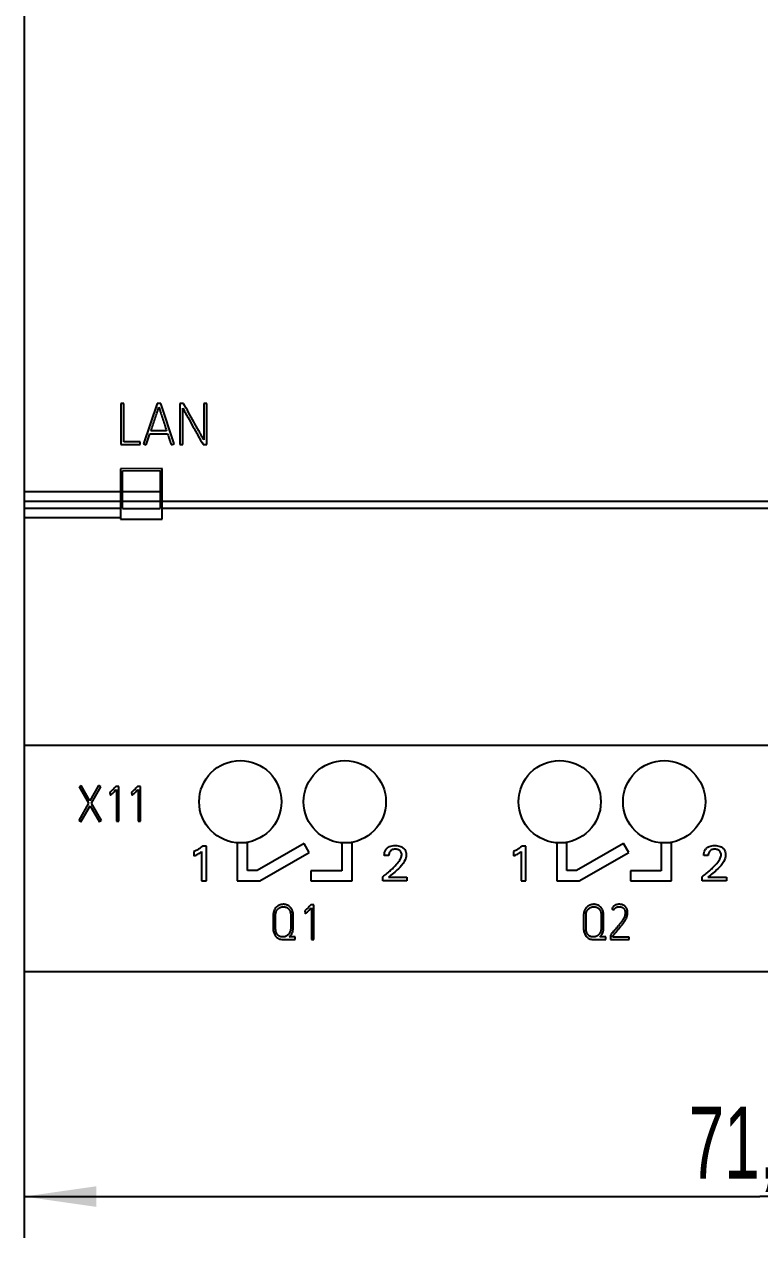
# Model space of a CAD drawing. Extents: x 0 to 420, y 0 to 297.
# Drawn here: x 86.2 to 122, y 133.2 to 192.1 of the extents above; entities that cross this region are included whole.
import ezdxf

# ---------------------------------------------------------------- set-up
doc = ezdxf.new("R2010")
doc.units = 0
doc.header["$LTSCALE"] = 23.1
for name, color, linetype in [('10000_FRONT', 7, 'CONTINUOUS'), ('10100_DIM_FRONT', 7, 'CONTINUOUS'), ('10500_FRONT_LABELING', 7, 'CONTINUOUS')]:
    doc.layers.add(name, color=color, linetype=linetype)
doc.styles.get("Standard").update_dxf_attribs({"font": 'txt', "width": 0.8})
doc.dimstyles.new('DIMSTYLE_1', dxfattribs={"dimtxt": 3.5, "dimasz": 3.5, "dimexe": 0.18, "dimexo": 0.0625, "dimgap": 0.09, "dimtad": 1, "dimtxsty": 'STANDARD', "dimcen": 0.09, "dimazin": 3, "dimtp": 0.05, "dimtm": 0.05, "dimtfac": 1, "dimtofl": 0, "dimtmove": 0, "dimatfit": 3, "dimtolj": 1})

# ---------------------------------------------------------------- blocks, each defined once
blk = doc.blocks.new('*D0')
at = {"layer": '10100_DIM_FRONT', "linetype": 'CONTINUOUS'}
for p, q in [((86.234459, 191.103546), (86.234459, 133.159676)), ((157.734459, 151.590953), (157.734459, 133.159676)), ((86.234459, 135.159676), (121.984459, 135.159676)), ((157.734459, 135.159676), (121.984459, 135.159676))]:
    blk.add_line(p, q, dxfattribs=at)
for points in [[(89.734459, 135.659676), (86.234459, 135.159676), (89.734459, 134.659676)], [(154.234459, 134.659676), (157.734459, 135.159676), (154.234459, 135.659676)]]:
    blk.add_solid(points, dxfattribs=at)
at = {"layer": '10100_DIM_FRONT', "linetype": 'CONTINUOUS', "width": 0.660714}
blk.add_text('71,5', height=3.5, dxfattribs=at).set_placement((118.540643, 136.034676))

msp = doc.modelspace()

# ---------------------------------------------------------------- linework, layer by layer
at = {"layer": '10000_FRONT', "color": 7, "linetype": 'CONTINUOUS'}
for p, q in [((86.234, 236.105), (86.234, 146.105)), ((92.933, 170.548), (90.916, 170.53)), ((90.916, 170.53), (90.916, 168.077)), ((91.016, 170.431), (92.833, 170.447)), ((92.833, 170.447), (92.834, 168.596)), ((92.935, 168.077), (92.933, 170.548)), ((91.016, 168.596), (91.016, 170.431)), ((86.234, 169.426), (90.916, 169.426)), ((91.016, 169.426), (92.834, 169.426)), ((86.234, 168.957), (90.916, 168.957)), ((91.016, 168.957), (92.834, 168.957)), ((92.934, 168.957), (157.734, 168.957)), ((86.234, 168.624), (90.916, 168.624)), ((86.234, 168.158), (90.916, 168.158)), ((90.916, 168.077), (92.935, 168.077)), ((91.016, 168.596), (92.834, 168.596)), ((92.934, 168.624), (157.734, 168.624)), ((86.234, 157.105), (157.734, 157.105)), ((96.591, 152.351), (96.591, 150.498)), ((97.088, 152.351), (96.591, 152.351)), ((97.088, 150.999), (97.088, 152.351)), ((99.838, 152.316), (97.554, 150.999)), ((100.088, 151.883), (99.838, 152.316)), ((101.669, 152.358), (101.669, 150.998)), ((102.169, 152.358), (101.669, 152.358)), ((102.169, 150.498), (102.169, 152.358)), ((112.118, 152.351), (112.118, 150.498)), ((112.614, 152.351), (112.118, 152.351)), ((112.614, 150.999), (112.614, 152.351)), ((115.365, 152.316), (113.08, 150.999)), ((115.614, 151.883), (115.365, 152.316)), ((117.195, 152.358), (117.195, 150.998)), ((117.695, 152.358), (117.195, 152.358)), ((117.695, 150.498), (117.695, 152.358)), ((97.686, 150.498), (100.088, 151.883)), ((113.212, 150.498), (115.614, 151.883)), ((97.554, 150.999), (97.088, 150.999)), ((100.169, 150.998), (100.169, 150.498)), ((101.669, 150.998), (100.169, 150.998)), ((113.08, 150.999), (112.614, 150.999)), ((115.695, 150.998), (115.695, 150.498)), ((117.195, 150.998), (115.695, 150.998)), ((96.591, 150.498), (97.686, 150.498)), ((100.169, 150.498), (102.169, 150.498)), ((112.118, 150.498), (113.212, 150.498)), ((115.695, 150.498), (117.695, 150.498)), ((86.234, 146.105), (157.734, 146.105))]:
    msp.add_line(p, q, dxfattribs=at)
for centre in [(96.735, 154.349), (101.815, 154.349), (112.261, 154.349), (117.341, 154.349)]:
    msp.add_circle(centre, 2, dxfattribs=at)
at = {"layer": '10500_FRONT_LABELING', "color": 7, "linetype": 'CONTINUOUS'}
for p, q in [((90.934, 173.702), (90.934, 171.705)), ((91.076, 173.702), (90.934, 173.702)), ((91.076, 171.846), (91.076, 173.702)), ((92.69, 173.707), (92.027, 171.735)), ((92.868, 173.707), (92.69, 173.707)), ((93.514, 171.735), (92.868, 173.707)), ((93.8, 173.705), (93.8, 171.705)), ((93.98, 173.705), (93.8, 173.705)), ((93.939, 171.705), (93.939, 173.48)), ((94.959, 173.705), (94.959, 171.935)), ((95.101, 173.705), (94.959, 173.705)), ((95.101, 171.705), (95.101, 173.705)), ((92.161, 171.691), (92.344, 172.232)), ((92.344, 172.232), (93.201, 172.232)), ((93.154, 172.373), (92.391, 172.373)), ((90.934, 171.705), (91.869, 171.705)), ((91.869, 171.846), (91.076, 171.846)), ((91.869, 171.705), (91.869, 171.846)), ((92.027, 171.735), (92.161, 171.691)), ((93.378, 171.691), (93.514, 171.735)), ((93.8, 171.705), (93.939, 171.705)), ((94.926, 171.705), (95.101, 171.705)), ((89.005, 155.13), (88.903, 155.072)), ((89.429, 154.395), (89.005, 155.13)), ((89.846, 155.13), (89.429, 154.395)), ((89.953, 155.072), (89.846, 155.13)), ((88.903, 155.072), (89.363, 154.277)), ((89.5, 154.275), (89.953, 155.072)), ((90.384, 154.791), (90.398, 154.796)), ((90.398, 154.796), (90.405, 154.675)), ((90.683, 155.095), (90.667, 155.076)), ((90.832, 155.095), (90.683, 155.095)), ((90.714, 154.949), (90.714, 153.402)), ((90.832, 153.402), (90.832, 155.095)), ((91.438, 154.791), (91.452, 154.796)), ((91.452, 154.796), (91.459, 154.675)), ((91.737, 155.095), (91.721, 155.076)), ((91.886, 155.095), (91.737, 155.095)), ((91.768, 154.949), (91.768, 153.402)), ((91.886, 153.402), (91.886, 155.095)), ((89.363, 154.277), (88.884, 153.435)), ((88.988, 153.376), (89.431, 154.157)), ((89.431, 154.157), (89.884, 153.376)), ((89.988, 153.435), (89.5, 154.275)), ((88.884, 153.435), (88.988, 153.376)), ((89.884, 153.376), (89.988, 153.435)), ((90.714, 153.402), (90.832, 153.402)), ((91.768, 153.402), (91.886, 153.402)), ((95.085, 152.189), (94.892, 152.189)), ((95.085, 150.499), (95.085, 152.189)), ((110.611, 152.189), (110.419, 152.189)), ((110.611, 150.499), (110.611, 152.189)), ((94.485, 151.928), (94.485, 151.716)), ((94.857, 151.927), (94.857, 150.499)), ((103.955, 151.74), (103.735, 151.74)), ((110.011, 151.928), (110.011, 151.716)), ((110.384, 151.927), (110.384, 150.499)), ((119.482, 151.74), (119.261, 151.74)), ((94.857, 150.499), (95.085, 150.499)), ((103.665, 150.499), (103.665, 150.703)), ((104.837, 150.499), (103.665, 150.499)), ((103.942, 150.684), (104.837, 150.684)), ((104.837, 150.684), (104.837, 150.499)), ((110.384, 150.499), (110.611, 150.499)), ((119.191, 150.499), (119.191, 150.703)), ((120.364, 150.499), (119.191, 150.499)), ((119.468, 150.684), (120.364, 150.684)), ((120.364, 150.684), (120.364, 150.499)), ((100.164, 149.345), (100.148, 149.326)), ((100.313, 149.345), (100.164, 149.345)), ((100.313, 147.652), (100.313, 149.345)), ((98.334, 148.841), (98.334, 148.197)), ((98.452, 148.197), (98.452, 148.841)), ((99.186, 148.841), (99.186, 148.211)), ((99.306, 148.211), (99.306, 148.841)), ((99.865, 149.041), (99.879, 149.046)), ((99.879, 149.046), (99.886, 148.925)), ((100.195, 149.199), (100.195, 147.652)), ((113.424, 148.841), (113.424, 148.197)), ((113.542, 148.197), (113.542, 148.841)), ((114.276, 148.841), (114.276, 148.211)), ((114.396, 148.211), (114.396, 148.841)), ((114.79, 149.145), (114.896, 149.09)), ((98.797, 147.655), (99.41, 147.655)), ((99.41, 147.775), (99.117, 147.775)), ((99.41, 147.655), (99.41, 147.775)), ((100.195, 147.652), (100.313, 147.652)), ((113.887, 147.655), (114.5, 147.655)), ((114.5, 147.775), (114.207, 147.775)), ((114.5, 147.655), (114.5, 147.775)), ((114.74, 147.888), (114.726, 147.871)), ((114.726, 147.871), (114.726, 147.655)), ((114.726, 147.655), (115.631, 147.655)), ((114.844, 147.772), (114.844, 147.829)), ((115.631, 147.772), (114.844, 147.772)), ((115.631, 147.655), (115.631, 147.772))]:
    msp.add_line(p, q, dxfattribs=at)
for points, knots in [([(92.391, 172.373), (92.423, 172.47), (92.455, 172.566), (92.52, 172.759), (92.552, 172.855), (92.617, 173.048), (92.651, 173.144), (92.699, 173.288), (92.715, 173.337), (92.747, 173.433), (92.763, 173.482), (92.779, 173.53)], [0, 0, 0, 0, 0.25, 0.25, 0.5, 0.5, 0.75, 0.75, 0.875, 0.875, 1, 1, 1, 1]), ([(92.779, 173.53), (92.795, 173.482), (92.81, 173.433), (92.841, 173.337), (92.856, 173.289), (92.903, 173.144), (92.934, 173.048), (92.997, 172.855), (93.029, 172.759), (93.092, 172.566), (93.123, 172.47), (93.154, 172.373)], [0, 0, 0, 0, 0.125, 0.125, 0.25, 0.25, 0.5, 0.5, 0.75, 0.75, 1, 1, 1, 1]), ([(93.939, 173.48), (93.948, 173.461), (93.958, 173.442), (93.979, 173.405), (93.989, 173.387), (94.02, 173.331), (94.041, 173.295), (94.103, 173.184), (94.144, 173.11), (94.268, 172.888), (94.349, 172.74), (94.453, 172.555), (94.474, 172.518), (94.515, 172.444), (94.535, 172.407), (94.597, 172.296), (94.638, 172.222), (94.762, 172), (94.844, 171.853), (94.926, 171.705)], [0, 0, 0, 0, 0.03125, 0.03125, 0.0625, 0.0625, 0.125, 0.125, 0.25, 0.25, 0.5, 0.5, 0.5625, 0.5625, 0.625, 0.625, 0.75, 0.75, 1, 1, 1, 1]), ([(94.959, 171.935), (94.94, 171.972), (94.919, 172.009), (94.878, 172.082), (94.858, 172.119), (94.796, 172.23), (94.755, 172.303), (94.632, 172.524), (94.551, 172.672), (94.387, 172.967), (94.306, 173.114), (94.143, 173.409), (94.062, 173.557), (93.98, 173.705)], [0, 0, 0, 0, 0.0625, 0.0625, 0.125, 0.125, 0.25, 0.25, 0.5, 0.5, 0.75, 0.75, 1, 1, 1, 1]), ([(93.201, 172.232), (93.215, 172.186), (93.229, 172.141), (93.258, 172.051), (93.273, 172.006), (93.295, 171.938), (93.303, 171.916), (93.318, 171.871), (93.326, 171.848), (93.341, 171.803), (93.349, 171.781), (93.364, 171.736), (93.371, 171.713), (93.378, 171.691)], [0, 0, 0, 0, 0.25, 0.25, 0.5, 0.5, 0.625, 0.625, 0.75, 0.75, 0.875, 0.875, 1, 1, 1, 1]), ([(90.667, 155.076), (90.656, 155.064), (90.645, 155.051), (90.622, 155.027), (90.611, 155.014), (90.577, 154.977), (90.554, 154.953), (90.508, 154.904), (90.484, 154.88), (90.448, 154.845), (90.436, 154.833), (90.417, 154.817), (90.411, 154.811), (90.398, 154.801), (90.391, 154.796), (90.384, 154.791)], [0, 0, 0, 0, 0.125, 0.125, 0.25, 0.25, 0.5, 0.5, 0.75, 0.75, 0.875, 0.875, 0.9375, 0.9375, 1, 1, 1, 1]), ([(90.405, 154.675), (90.41, 154.675), (90.414, 154.676), (90.423, 154.678), (90.427, 154.679), (90.435, 154.682), (90.439, 154.684), (90.447, 154.688), (90.45, 154.691), (90.461, 154.698), (90.468, 154.704), (90.482, 154.714), (90.488, 154.72), (90.508, 154.737), (90.52, 154.749), (90.545, 154.773), (90.558, 154.786), (90.595, 154.823), (90.619, 154.848), (90.667, 154.898), (90.69, 154.923), (90.714, 154.949)], [0, 0, 0, 0, 0.03125, 0.03125, 0.0625, 0.0625, 0.09375, 0.09375, 0.125, 0.125, 0.1875, 0.1875, 0.25, 0.25, 0.375, 0.375, 0.5, 0.5, 0.75, 0.75, 1, 1, 1, 1]), ([(91.721, 155.076), (91.71, 155.064), (91.698, 155.051), (91.676, 155.027), (91.665, 155.014), (91.631, 154.977), (91.608, 154.953), (91.561, 154.904), (91.538, 154.88), (91.502, 154.845), (91.49, 154.833), (91.471, 154.817), (91.465, 154.811), (91.452, 154.801), (91.445, 154.796), (91.438, 154.791)], [0, 0, 0, 0, 0.125, 0.125, 0.25, 0.25, 0.5, 0.5, 0.75, 0.75, 0.875, 0.875, 0.9375, 0.9375, 1, 1, 1, 1]), ([(91.459, 154.675), (91.464, 154.675), (91.468, 154.676), (91.477, 154.678), (91.481, 154.679), (91.489, 154.682), (91.493, 154.684), (91.501, 154.688), (91.504, 154.691), (91.515, 154.698), (91.522, 154.704), (91.535, 154.714), (91.542, 154.72), (91.562, 154.737), (91.574, 154.749), (91.599, 154.773), (91.612, 154.786), (91.649, 154.823), (91.673, 154.848), (91.721, 154.898), (91.744, 154.923), (91.768, 154.949)], [0, 0, 0, 0, 0.03125, 0.03125, 0.0625, 0.0625, 0.09375, 0.09375, 0.125, 0.125, 0.1875, 0.1875, 0.25, 0.25, 0.375, 0.375, 0.5, 0.5, 0.75, 0.75, 1, 1, 1, 1]), ([(94.892, 152.189), (94.853, 152.151), (94.77, 152.081), (94.633, 151.993), (94.535, 151.947), (94.485, 151.928)], [0, 0, 0, 0, 0.335376, 0.666733, 1, 1, 1, 1]), ([(103.735, 151.74), (103.734, 151.787), (103.744, 151.88), (103.797, 152.007), (103.884, 152.105), (103.995, 152.176), (104.126, 152.217), (104.267, 152.228), (104.407, 152.217), (104.535, 152.182), (104.646, 152.119), (104.736, 152.029), (104.792, 151.908), (104.817, 151.706), (104.706, 151.398), (104.396, 151.035), (104.097, 150.815), (103.942, 150.684)], [0, 0, 0, 0, 0.047634, 0.090966, 0.134024, 0.175852, 0.219839, 0.26854, 0.316048, 0.358805, 0.398874, 0.441275, 0.482994, 0.528552, 0.640457, 0.793497, 1, 1, 1, 1]), ([(110.419, 152.189), (110.379, 152.151), (110.297, 152.081), (110.16, 151.993), (110.062, 151.947), (110.011, 151.928)], [0, 0, 0, 0, 0.335376, 0.666733, 1, 1, 1, 1]), ([(119.261, 151.74), (119.261, 151.787), (119.271, 151.88), (119.323, 152.007), (119.411, 152.105), (119.521, 152.176), (119.652, 152.217), (119.794, 152.228), (119.934, 152.217), (120.062, 152.182), (120.172, 152.119), (120.263, 152.029), (120.318, 151.908), (120.343, 151.706), (120.233, 151.398), (119.923, 151.035), (119.623, 150.815), (119.468, 150.684)], [0, 0, 0, 0, 0.047634, 0.090966, 0.134024, 0.175852, 0.219839, 0.26854, 0.316048, 0.358805, 0.398874, 0.441275, 0.482994, 0.528552, 0.640457, 0.793497, 1, 1, 1, 1]), ([(94.485, 151.716), (94.52, 151.73), (94.586, 151.757), (94.676, 151.801), (94.741, 151.84), (94.788, 151.872), (94.822, 151.898), (94.845, 151.917), (94.857, 151.927)], [0, 0, 0, 0, 0.263331, 0.496838, 0.701719, 0.791454, 0.890837, 1, 1, 1, 1]), ([(103.665, 150.703), (103.731, 150.753), (103.859, 150.854), (104.041, 151.013), (104.231, 151.194), (104.405, 151.386), (104.539, 151.58), (104.589, 151.737), (104.576, 151.846), (104.545, 151.919), (104.493, 151.975), (104.428, 152.014), (104.352, 152.037), (104.268, 152.044), (104.182, 152.036), (104.104, 152.009), (104.039, 151.963), (103.99, 151.901), (103.961, 151.825), (103.955, 151.769), (103.955, 151.74)], [0, 0, 0, 0, 0.104116, 0.205085, 0.303144, 0.433178, 0.529839, 0.598022, 0.633057, 0.664801, 0.696393, 0.726886, 0.759247, 0.795227, 0.832181, 0.865789, 0.898315, 0.930542, 0.963549, 1, 1, 1, 1]), ([(110.011, 151.716), (110.046, 151.73), (110.112, 151.757), (110.203, 151.801), (110.268, 151.84), (110.314, 151.872), (110.348, 151.898), (110.372, 151.917), (110.384, 151.927)], [0, 0, 0, 0, 0.263331, 0.496838, 0.701719, 0.791454, 0.890837, 1, 1, 1, 1]), ([(119.191, 150.703), (119.257, 150.753), (119.386, 150.854), (119.568, 151.013), (119.757, 151.194), (119.931, 151.386), (120.066, 151.58), (120.116, 151.737), (120.102, 151.846), (120.071, 151.919), (120.019, 151.975), (119.954, 152.014), (119.878, 152.037), (119.794, 152.044), (119.709, 152.036), (119.63, 152.009), (119.565, 151.963), (119.516, 151.901), (119.487, 151.825), (119.481, 151.769), (119.482, 151.74)], [0, 0, 0, 0, 0.104116, 0.205085, 0.303144, 0.433178, 0.529839, 0.598022, 0.633057, 0.664801, 0.696393, 0.726886, 0.759247, 0.795227, 0.832181, 0.865789, 0.898315, 0.930542, 0.963549, 1, 1, 1, 1]), ([(99.306, 148.841), (99.306, 148.907), (99.297, 148.972), (99.272, 149.052), (99.266, 149.067), (99.253, 149.098), (99.246, 149.113), (99.23, 149.142), (99.221, 149.156), (99.207, 149.177), (99.202, 149.183), (99.192, 149.197), (99.187, 149.203), (99.159, 149.235), (99.135, 149.257), (99.095, 149.287), (99.081, 149.296), (99.052, 149.313), (99.037, 149.32), (98.991, 149.34), (98.959, 149.35), (98.91, 149.359), (98.893, 149.361), (98.86, 149.364), (98.843, 149.364), (98.809, 149.363), (98.793, 149.362), (98.759, 149.358), (98.743, 149.355), (98.694, 149.344), (98.662, 149.334), (98.624, 149.317), (98.616, 149.313), (98.601, 149.306), (98.594, 149.302), (98.572, 149.289), (98.558, 149.28), (98.531, 149.261), (98.518, 149.251), (98.499, 149.235), (98.493, 149.229), (98.481, 149.217), (98.475, 149.211), (98.446, 149.181), (98.427, 149.154), (98.401, 149.112), (98.393, 149.097), (98.378, 149.067), (98.372, 149.052), (98.361, 149.021), (98.356, 149.005), (98.348, 148.973), (98.344, 148.957), (98.339, 148.924), (98.337, 148.907), (98.335, 148.874), (98.334, 148.857), (98.334, 148.841)], [0, 0, 0, 0, 0.125, 0.125, 0.15625, 0.15625, 0.1875, 0.1875, 0.21875, 0.21875, 0.234375, 0.234375, 0.25, 0.25, 0.3125, 0.3125, 0.34375, 0.34375, 0.375, 0.375, 0.4375, 0.4375, 0.46875, 0.46875, 0.5, 0.5, 0.53125, 0.53125, 0.5625, 0.5625, 0.625, 0.625, 0.640625, 0.640625, 0.65625, 0.65625, 0.6875, 0.6875, 0.71875, 0.71875, 0.734375, 0.734375, 0.75, 0.75, 0.8125, 0.8125, 0.84375, 0.84375, 0.875, 0.875, 0.90625, 0.90625, 0.9375, 0.9375, 0.96875, 0.96875, 1, 1, 1, 1]), ([(98.452, 148.841), (98.452, 148.866), (98.454, 148.891), (98.461, 148.941), (98.467, 148.966), (98.48, 149.002), (98.485, 149.014), (98.495, 149.037), (98.501, 149.048), (98.514, 149.07), (98.521, 149.081), (98.536, 149.101), (98.544, 149.111), (98.57, 149.14), (98.589, 149.157), (98.62, 149.179), (98.63, 149.186), (98.653, 149.199), (98.664, 149.204), (98.699, 149.22), (98.723, 149.228), (98.761, 149.236), (98.774, 149.239), (98.799, 149.242), (98.812, 149.243), (98.837, 149.244), (98.85, 149.244), (98.875, 149.242), (98.888, 149.241), (98.926, 149.234), (98.951, 149.227), (98.986, 149.212), (98.997, 149.206), (99.019, 149.193), (99.03, 149.186), (99.05, 149.171), (99.06, 149.163), (99.078, 149.145), (99.087, 149.136), (99.112, 149.106), (99.125, 149.084), (99.143, 149.05), (99.148, 149.039), (99.157, 149.015), (99.162, 149.003), (99.172, 148.967), (99.177, 148.942), (99.184, 148.892), (99.186, 148.866), (99.186, 148.841)], [0, 0, 0, 0, 0.0625, 0.0625, 0.125, 0.125, 0.15625, 0.15625, 0.1875, 0.1875, 0.21875, 0.21875, 0.25, 0.25, 0.3125, 0.3125, 0.34375, 0.34375, 0.375, 0.375, 0.4375, 0.4375, 0.46875, 0.46875, 0.5, 0.5, 0.53125, 0.53125, 0.5625, 0.5625, 0.625, 0.625, 0.65625, 0.65625, 0.6875, 0.6875, 0.71875, 0.71875, 0.75, 0.75, 0.8125, 0.8125, 0.84375, 0.84375, 0.875, 0.875, 0.9375, 0.9375, 1, 1, 1, 1]), ([(100.148, 149.326), (100.137, 149.314), (100.125, 149.301), (100.103, 149.277), (100.091, 149.264), (100.057, 149.227), (100.034, 149.203), (99.988, 149.154), (99.965, 149.13), (99.929, 149.095), (99.917, 149.083), (99.898, 149.067), (99.891, 149.061), (99.878, 149.051), (99.872, 149.046), (99.865, 149.041)], [0, 0, 0, 0, 0.125, 0.125, 0.25, 0.25, 0.5, 0.5, 0.75, 0.75, 0.875, 0.875, 0.9375, 0.9375, 1, 1, 1, 1]), ([(114.396, 148.841), (114.396, 148.907), (114.387, 148.972), (114.362, 149.052), (114.356, 149.067), (114.343, 149.098), (114.336, 149.113), (114.32, 149.142), (114.311, 149.156), (114.297, 149.177), (114.292, 149.183), (114.282, 149.197), (114.277, 149.203), (114.249, 149.235), (114.225, 149.257), (114.185, 149.287), (114.171, 149.296), (114.142, 149.313), (114.127, 149.32), (114.081, 149.34), (114.049, 149.35), (114, 149.359), (113.983, 149.361), (113.95, 149.364), (113.933, 149.364), (113.899, 149.363), (113.883, 149.362), (113.849, 149.358), (113.833, 149.355), (113.784, 149.344), (113.752, 149.334), (113.714, 149.317), (113.706, 149.313), (113.691, 149.306), (113.684, 149.302), (113.662, 149.289), (113.648, 149.28), (113.621, 149.261), (113.608, 149.251), (113.589, 149.235), (113.583, 149.229), (113.571, 149.217), (113.565, 149.211), (113.536, 149.181), (113.517, 149.154), (113.491, 149.112), (113.483, 149.097), (113.468, 149.067), (113.462, 149.052), (113.451, 149.021), (113.446, 149.005), (113.438, 148.973), (113.434, 148.957), (113.429, 148.924), (113.427, 148.907), (113.425, 148.874), (113.424, 148.857), (113.424, 148.841)], [0, 0, 0, 0, 0.125, 0.125, 0.15625, 0.15625, 0.1875, 0.1875, 0.21875, 0.21875, 0.234375, 0.234375, 0.25, 0.25, 0.3125, 0.3125, 0.34375, 0.34375, 0.375, 0.375, 0.4375, 0.4375, 0.46875, 0.46875, 0.5, 0.5, 0.53125, 0.53125, 0.5625, 0.5625, 0.625, 0.625, 0.640625, 0.640625, 0.65625, 0.65625, 0.6875, 0.6875, 0.71875, 0.71875, 0.734375, 0.734375, 0.75, 0.75, 0.8125, 0.8125, 0.84375, 0.84375, 0.875, 0.875, 0.90625, 0.90625, 0.9375, 0.9375, 0.96875, 0.96875, 1, 1, 1, 1]), ([(113.542, 148.841), (113.542, 148.866), (113.544, 148.891), (113.551, 148.941), (113.557, 148.966), (113.57, 149.002), (113.575, 149.014), (113.585, 149.037), (113.591, 149.048), (113.604, 149.07), (113.611, 149.081), (113.626, 149.101), (113.634, 149.111), (113.66, 149.14), (113.679, 149.157), (113.71, 149.179), (113.72, 149.186), (113.743, 149.199), (113.754, 149.204), (113.789, 149.22), (113.813, 149.228), (113.851, 149.236), (113.864, 149.239), (113.889, 149.242), (113.902, 149.243), (113.927, 149.244), (113.94, 149.244), (113.965, 149.242), (113.978, 149.241), (114.016, 149.234), (114.041, 149.227), (114.076, 149.212), (114.087, 149.206), (114.109, 149.193), (114.12, 149.186), (114.14, 149.171), (114.15, 149.163), (114.168, 149.145), (114.177, 149.136), (114.202, 149.106), (114.215, 149.084), (114.233, 149.05), (114.238, 149.039), (114.247, 149.015), (114.252, 149.003), (114.262, 148.967), (114.267, 148.942), (114.274, 148.892), (114.276, 148.866), (114.276, 148.841)], [0, 0, 0, 0, 0.0625, 0.0625, 0.125, 0.125, 0.15625, 0.15625, 0.1875, 0.1875, 0.21875, 0.21875, 0.25, 0.25, 0.3125, 0.3125, 0.34375, 0.34375, 0.375, 0.375, 0.4375, 0.4375, 0.46875, 0.46875, 0.5, 0.5, 0.53125, 0.53125, 0.5625, 0.5625, 0.625, 0.625, 0.65625, 0.65625, 0.6875, 0.6875, 0.71875, 0.71875, 0.75, 0.75, 0.8125, 0.8125, 0.84375, 0.84375, 0.875, 0.875, 0.9375, 0.9375, 1, 1, 1, 1]), ([(114.896, 149.09), (114.905, 149.11), (114.917, 149.129), (114.937, 149.154), (114.945, 149.163), (114.96, 149.178), (114.977, 149.192), (114.995, 149.204), (115.014, 149.215), (115.024, 149.22), (115.054, 149.233), (115.076, 149.239), (115.108, 149.244), (115.119, 149.245), (115.141, 149.246), (115.152, 149.246), (115.185, 149.246), (115.206, 149.244), (115.239, 149.238), (115.25, 149.235), (115.271, 149.229), (115.281, 149.225), (115.301, 149.217), (115.311, 149.212), (115.33, 149.201), (115.339, 149.195), (115.356, 149.181), (115.364, 149.173), (115.375, 149.161), (115.379, 149.157), (115.386, 149.149), (115.389, 149.144), (115.398, 149.13), (115.404, 149.121), (115.413, 149.101), (115.418, 149.091), (115.429, 149.06), (115.433, 149.039), (115.438, 149.007), (115.439, 148.996), (115.44, 148.974), (115.44, 148.963), (115.44, 148.93), (115.439, 148.909), (115.433, 148.866), (115.429, 148.844), (115.422, 148.813), (115.419, 148.802), (115.413, 148.781), (115.41, 148.771), (115.398, 148.74), (115.389, 148.721), (115.37, 148.682), (115.359, 148.664), (115.336, 148.627), (115.325, 148.609), (115.289, 148.555), (115.264, 148.519), (115.213, 148.45), (115.186, 148.415), (115.132, 148.348), (115.105, 148.315), (115.049, 148.249), (115.022, 148.215), (114.966, 148.15), (114.938, 148.117), (114.881, 148.051), (114.853, 148.019), (114.811, 147.97), (114.797, 147.953), (114.768, 147.921), (114.754, 147.904), (114.74, 147.888)], [0, 0, 0, 0, 0.03125, 0.03125, 0.046875, 0.046875, 0.0625, 0.078125, 0.078125, 0.09375, 0.09375, 0.125, 0.125, 0.140625, 0.140625, 0.15625, 0.15625, 0.1875, 0.1875, 0.203125, 0.203125, 0.21875, 0.21875, 0.234375, 0.234375, 0.25, 0.25, 0.265625, 0.265625, 0.273438, 0.273438, 0.28125, 0.28125, 0.296875, 0.296875, 0.3125, 0.3125, 0.34375, 0.34375, 0.359375, 0.359375, 0.375, 0.375, 0.40625, 0.40625, 0.4375, 0.4375, 0.453125, 0.453125, 0.46875, 0.46875, 0.5, 0.5, 0.53125, 0.53125, 0.5625, 0.5625, 0.625, 0.625, 0.6875, 0.6875, 0.75, 0.75, 0.8125, 0.8125, 0.875, 0.875, 0.9375, 0.9375, 0.96875, 0.96875, 1, 1, 1, 1]), ([(114.844, 147.829), (114.877, 147.868), (114.91, 147.907), (114.976, 147.985), (115.009, 148.024), (115.076, 148.102), (115.109, 148.141), (115.175, 148.22), (115.207, 148.259), (115.272, 148.338), (115.304, 148.378), (115.35, 148.439), (115.365, 148.46), (115.395, 148.502), (115.41, 148.523), (115.438, 148.565), (115.452, 148.587), (115.478, 148.632), (115.49, 148.654), (115.511, 148.7), (115.521, 148.724), (115.537, 148.773), (115.543, 148.798), (115.553, 148.848), (115.556, 148.873), (115.561, 148.924), (115.561, 148.95), (115.559, 149.001), (115.556, 149.027), (115.548, 149.077), (115.542, 149.102), (115.528, 149.139), (115.523, 149.151), (115.512, 149.174), (115.506, 149.185), (115.492, 149.207), (115.485, 149.217), (115.468, 149.237), (115.46, 149.247), (115.442, 149.265), (115.432, 149.274), (115.412, 149.29), (115.401, 149.297), (115.379, 149.31), (115.368, 149.316), (115.344, 149.327), (115.332, 149.332), (115.296, 149.345), (115.271, 149.352), (115.233, 149.359), (115.22, 149.36), (115.194, 149.363), (115.181, 149.363), (115.142, 149.364), (115.117, 149.364), (115.078, 149.359), (115.065, 149.357), (115.04, 149.352), (115.027, 149.349), (114.99, 149.337), (114.967, 149.327), (114.933, 149.307), (114.922, 149.3), (114.901, 149.285), (114.881, 149.269), (114.862, 149.251), (114.845, 149.232), (114.837, 149.222), (114.814, 149.191), (114.8, 149.168), (114.79, 149.145)], [0, 0, 0, 0, 0.0625, 0.0625, 0.125, 0.125, 0.1875, 0.1875, 0.25, 0.25, 0.3125, 0.3125, 0.34375, 0.34375, 0.375, 0.375, 0.40625, 0.40625, 0.4375, 0.4375, 0.46875, 0.46875, 0.5, 0.5, 0.53125, 0.53125, 0.5625, 0.5625, 0.59375, 0.59375, 0.625, 0.625, 0.640625, 0.640625, 0.65625, 0.65625, 0.671875, 0.671875, 0.6875, 0.6875, 0.703125, 0.703125, 0.71875, 0.71875, 0.734375, 0.734375, 0.75, 0.75, 0.78125, 0.78125, 0.796875, 0.796875, 0.8125, 0.8125, 0.84375, 0.84375, 0.859375, 0.859375, 0.875, 0.875, 0.90625, 0.90625, 0.921875, 0.921875, 0.9375, 0.953125, 0.953125, 0.96875, 0.96875, 1, 1, 1, 1]), ([(99.886, 148.925), (99.89, 148.925), (99.895, 148.926), (99.903, 148.928), (99.908, 148.929), (99.916, 148.932), (99.92, 148.934), (99.927, 148.938), (99.931, 148.941), (99.942, 148.948), (99.949, 148.954), (99.962, 148.964), (99.969, 148.97), (99.988, 148.987), (100.001, 148.999), (100.026, 149.023), (100.039, 149.036), (100.075, 149.073), (100.099, 149.098), (100.147, 149.148), (100.171, 149.173), (100.195, 149.199)], [0, 0, 0, 0, 0.03125, 0.03125, 0.0625, 0.0625, 0.09375, 0.09375, 0.125, 0.125, 0.1875, 0.1875, 0.25, 0.25, 0.375, 0.375, 0.5, 0.5, 0.75, 0.75, 1, 1, 1, 1]), ([(98.334, 148.197), (98.334, 148.13), (98.342, 148.065), (98.366, 147.984), (98.371, 147.969), (98.383, 147.938), (98.39, 147.922), (98.404, 147.893), (98.412, 147.878), (98.425, 147.857), (98.429, 147.85), (98.439, 147.836), (98.444, 147.829), (98.469, 147.796), (98.491, 147.771), (98.53, 147.74), (98.544, 147.73), (98.572, 147.712), (98.601, 147.696), (98.632, 147.683), (98.664, 147.672), (98.68, 147.668), (98.73, 147.658), (98.763, 147.655), (98.797, 147.655)], [0, 0, 0, 0, 0.25, 0.25, 0.3125, 0.3125, 0.375, 0.375, 0.4375, 0.4375, 0.46875, 0.46875, 0.5, 0.5, 0.625, 0.625, 0.6875, 0.6875, 0.75, 0.8125, 0.8125, 0.875, 0.875, 1, 1, 1, 1]), ([(99.186, 148.211), (99.186, 148.185), (99.184, 148.158), (99.179, 148.12), (99.176, 148.107), (99.171, 148.081), (99.167, 148.068), (99.155, 148.03), (99.145, 148.006), (99.127, 147.971), (99.12, 147.96), (99.106, 147.938), (99.098, 147.927), (99.073, 147.896), (99.055, 147.878), (99.024, 147.853), (99.014, 147.845), (98.992, 147.83), (98.98, 147.823), (98.945, 147.805), (98.92, 147.796), (98.882, 147.785), (98.869, 147.782), (98.843, 147.778), (98.83, 147.776), (98.804, 147.775), (98.79, 147.775), (98.771, 147.776), (98.764, 147.776), (98.751, 147.777), (98.744, 147.778), (98.711, 147.784), (98.68, 147.793), (98.65, 147.807), (98.638, 147.813), (98.633, 147.817), (98.615, 147.827), (98.594, 147.842), (98.574, 147.86), (98.556, 147.879), (98.547, 147.889), (98.523, 147.92), (98.509, 147.943), (98.492, 147.979), (98.487, 147.991), (98.478, 148.016), (98.474, 148.028), (98.464, 148.066), (98.46, 148.092), (98.454, 148.144), (98.452, 148.17), (98.452, 148.197)], [0, 0, 0, 0, 0.0625, 0.0625, 0.09375, 0.09375, 0.125, 0.125, 0.1875, 0.1875, 0.21875, 0.21875, 0.25, 0.25, 0.3125, 0.3125, 0.34375, 0.34375, 0.375, 0.375, 0.4375, 0.4375, 0.46875, 0.46875, 0.5, 0.5, 0.53125, 0.53125, 0.546875, 0.546875, 0.5625, 0.5625, 0.625, 0.640625, 0.640625, 0.65625, 0.65625, 0.6875, 0.71875, 0.71875, 0.75, 0.75, 0.8125, 0.8125, 0.84375, 0.84375, 0.875, 0.875, 0.9375, 0.9375, 1, 1, 1, 1]), ([(99.117, 147.775), (99.133, 147.788), (99.148, 147.802), (99.176, 147.832), (99.189, 147.848), (99.207, 147.873), (99.212, 147.881), (99.223, 147.899), (99.229, 147.907), (99.244, 147.934), (99.253, 147.952), (99.269, 147.99), (99.276, 148.009), (99.288, 148.048), (99.292, 148.068), (99.303, 148.129), (99.306, 148.17), (99.306, 148.211)], [0, 0, 0, 0, 0.125, 0.125, 0.25, 0.25, 0.3125, 0.3125, 0.375, 0.375, 0.5, 0.5, 0.625, 0.625, 0.75, 0.75, 1, 1, 1, 1]), ([(113.424, 148.197), (113.424, 148.13), (113.432, 148.065), (113.456, 147.984), (113.461, 147.969), (113.473, 147.938), (113.48, 147.922), (113.494, 147.893), (113.502, 147.878), (113.515, 147.857), (113.519, 147.85), (113.529, 147.836), (113.534, 147.829), (113.559, 147.796), (113.581, 147.771), (113.62, 147.74), (113.634, 147.73), (113.662, 147.712), (113.691, 147.696), (113.722, 147.683), (113.754, 147.672), (113.77, 147.668), (113.82, 147.658), (113.853, 147.655), (113.887, 147.655)], [0, 0, 0, 0, 0.25, 0.25, 0.3125, 0.3125, 0.375, 0.375, 0.4375, 0.4375, 0.46875, 0.46875, 0.5, 0.5, 0.625, 0.625, 0.6875, 0.6875, 0.75, 0.8125, 0.8125, 0.875, 0.875, 1, 1, 1, 1]), ([(114.276, 148.211), (114.276, 148.185), (114.274, 148.158), (114.269, 148.12), (114.266, 148.107), (114.261, 148.081), (114.257, 148.068), (114.245, 148.03), (114.235, 148.006), (114.217, 147.971), (114.21, 147.96), (114.196, 147.938), (114.188, 147.927), (114.163, 147.896), (114.145, 147.878), (114.114, 147.853), (114.104, 147.845), (114.082, 147.83), (114.07, 147.823), (114.035, 147.805), (114.01, 147.796), (113.972, 147.785), (113.959, 147.782), (113.933, 147.778), (113.92, 147.776), (113.894, 147.775), (113.88, 147.775), (113.861, 147.776), (113.854, 147.776), (113.841, 147.777), (113.834, 147.778), (113.801, 147.784), (113.77, 147.793), (113.74, 147.807), (113.728, 147.813), (113.723, 147.817), (113.705, 147.827), (113.684, 147.842), (113.664, 147.86), (113.646, 147.879), (113.637, 147.889), (113.613, 147.92), (113.599, 147.943), (113.582, 147.979), (113.577, 147.991), (113.568, 148.016), (113.564, 148.028), (113.554, 148.066), (113.55, 148.092), (113.544, 148.144), (113.542, 148.17), (113.542, 148.197)], [0, 0, 0, 0, 0.0625, 0.0625, 0.09375, 0.09375, 0.125, 0.125, 0.1875, 0.1875, 0.21875, 0.21875, 0.25, 0.25, 0.3125, 0.3125, 0.34375, 0.34375, 0.375, 0.375, 0.4375, 0.4375, 0.46875, 0.46875, 0.5, 0.5, 0.53125, 0.53125, 0.546875, 0.546875, 0.5625, 0.5625, 0.625, 0.640625, 0.640625, 0.65625, 0.65625, 0.6875, 0.71875, 0.71875, 0.75, 0.75, 0.8125, 0.8125, 0.84375, 0.84375, 0.875, 0.875, 0.9375, 0.9375, 1, 1, 1, 1]), ([(114.207, 147.775), (114.223, 147.788), (114.238, 147.802), (114.266, 147.832), (114.279, 147.848), (114.297, 147.873), (114.302, 147.881), (114.313, 147.899), (114.319, 147.907), (114.334, 147.934), (114.343, 147.952), (114.359, 147.99), (114.366, 148.009), (114.378, 148.048), (114.382, 148.068), (114.393, 148.129), (114.396, 148.17), (114.396, 148.211)], [0, 0, 0, 0, 0.125, 0.125, 0.25, 0.25, 0.3125, 0.3125, 0.375, 0.375, 0.5, 0.5, 0.625, 0.625, 0.75, 0.75, 1, 1, 1, 1])]:
    msp.add_open_spline(points, degree=3, knots=knots, dxfattribs=at)

# ---------------------------------------------------------------- dimensions: what is measured, and where the dimension line sits
at = {"layer": '10100_DIM_FRONT', "linetype": 'CONTINUOUS'}
dim = msp.add_linear_dim(base=(157.734, 135.16), p1=(86.234, 191.104), p2=(157.734, 151.591), text='71,5', dimstyle='DIMSTYLE_1', dxfattribs=at)
dim.commit()
dim.dimension.update_dxf_attribs({"geometry": '*D0', "text_midpoint": (123.166, 137.785), "dimtype": 160})

doc.saveas('drawing.dxf')
